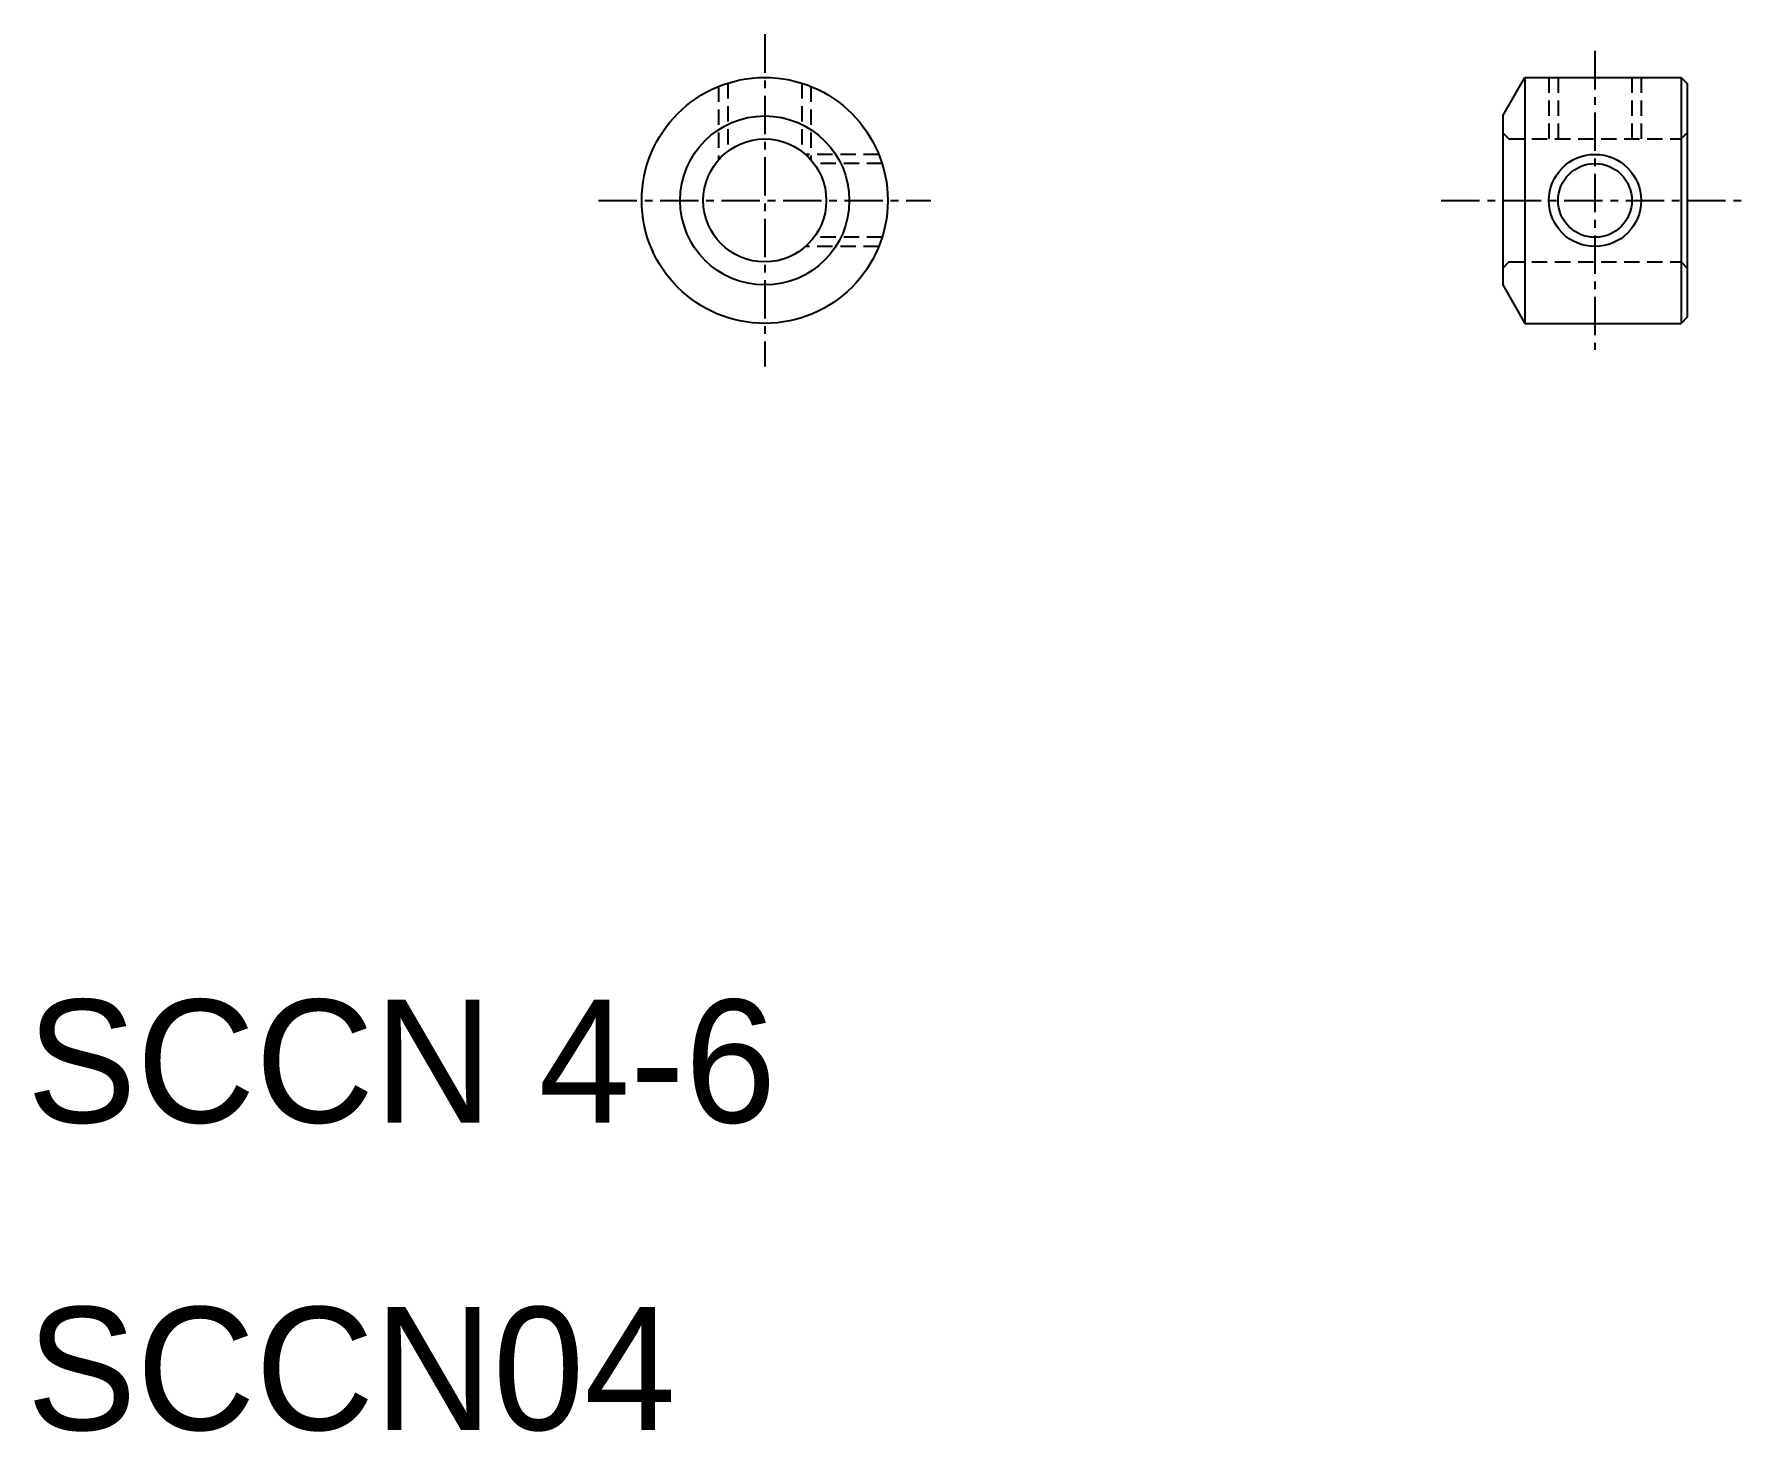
# Model space of a CAD drawing. Extents: x 10.2 to 66, y 9.9 to 55.4.
import ezdxf

# ---------------------------------------------------------------- set-up
doc = ezdxf.new("R2010")
doc.units = 0
doc.linetypes.add('CENTER', pattern=[2, 1.25, -0.25, 0.25, -0.25])
doc.linetypes.add('DASHED', pattern=[0.75, 0.5, -0.25])
doc.layers.get('0').update_dxf_attribs({"linetype": 'CONTINUOUS'})
doc.layers.add('CENTER', color=1, linetype='CENTER')

msp = doc.modelspace()

# ---------------------------------------------------------------- linework, layer by layer
at = {"color": 3, "linetype": 'DASHED'}
for p, q in [((32.5, 53.708), (32.5, 51.323)), ((32.8, 53.816), (32.8, 51.6)), ((35.2, 53.816), (35.2, 51.6)), ((35.5, 53.708), (35.5, 51.323)), ((59.5, 54), (59.5, 52)), ((59.8, 54), (59.8, 52)), ((62.2, 54), (62.2, 52)), ((62.5, 54), (62.5, 52)), ((58, 52.2), (58.2, 52)), ((58.2, 52), (63.8, 52)), ((64, 52.2), (63.8, 52)), ((37.708, 51.5), (35.323, 51.5)), ((37.816, 51.2), (35.6, 51.2)), ((37.816, 48.8), (35.6, 48.8)), ((37.708, 48.5), (35.323, 48.5)), ((58.2, 48), (58, 47.8)), ((58.2, 48), (63.8, 48)), ((63.8, 48), (64, 47.8))]:
    msp.add_line(p, q, dxfattribs=at)
at = {"color": 7, "linetype": 'CONTINUOUS'}
for p, q in [((58, 52.75), (58.722, 54)), ((58.722, 54), (58.722, 46)), ((58.722, 54), (63.8, 54)), ((63.8, 54), (64, 53.8)), ((63.8, 54), (63.8, 46)), ((64, 53.8), (64, 46.2)), ((58, 52.75), (58, 47.25)), ((58, 47.25), (58.722, 46)), ((58.722, 46), (63.8, 46)), ((64, 46.2), (63.8, 46))]:
    msp.add_line(p, q, dxfattribs=at)
for centre, radius in [((34, 50), 4), ((34, 50), 2.75), ((34, 50), 2), ((61, 50), 1.2)]:
    msp.add_circle(centre, radius, dxfattribs=at)
at = {"color": 3, "linetype": 'CONTINUOUS'}
msp.add_circle((61, 50), 1.5, dxfattribs=at)
at = {"layer": 'CENTER', "color": 1, "linetype": 'CENTER'}
for p, q in [((34, 55.406), (34, 44.594)), ((61, 54.864), (61, 45.136)), ((28.594, 50), (39.406, 50)), ((56, 50), (66, 50))]:
    msp.add_line(p, q, dxfattribs=at)

# ---------------------------------------------------------------- texts
at = {"color": 7, "linetype": 'CONTINUOUS'}
for s, p in [('SCCN 4-6', (10, 20)), ('SCCN04', (10, 10))]:
    msp.add_text(s, height=4, dxfattribs=at).set_placement(p)

doc.saveas('drawing.dxf')
